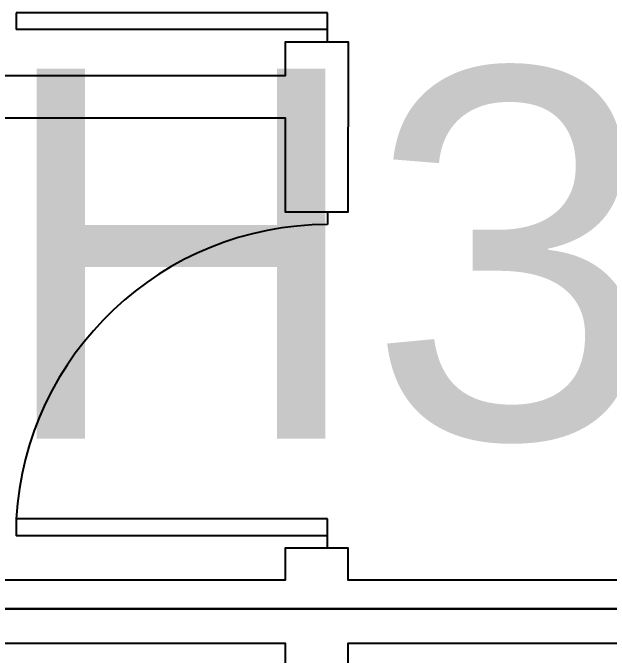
# Model space of a CAD drawing. Header units: millimetres. Extents: x 40 to 499, y -93 to 187.
# Drawn here: x 148.121 to 150.957, y 2.93 to 5.986 of the extents above; entities that cross this region are included whole.
import ezdxf

# ---------------------------------------------------------------- set-up
doc = ezdxf.new("R2010")
doc.units = ezdxf.units.MM
doc.header["$MEASUREMENT"] = 0
doc.layers.add('DI-Detalhes', color=1, linetype='Continuous', lineweight=30)
doc.layers.add('Textos', color=7, linetype='Continuous', lineweight=5)
doc.layers.add('PROIEZIONI_finissime', color=251, linetype='Continuous')
doc.styles.add('Arial', font='arial.ttf')

msp = doc.modelspace()

# ---------------------------------------------------------------- linework, layer by layer
msp.add_circle((169.9457, 37.0375), 130.1832)
at = {"layer": 'DI-Detalhes', "color": 6}
msp.add_lwpolyline([(145.7887, 10.803), (153.246, 10.803), (153.246, 3.1499), (145.7887, 3.1499), (145.7887, 10.803)], dxfattribs=at)
at = {"layer": 'PROIEZIONI_finissime'}
for p, q in [((149.6174, 5.9859), (148.1374, 5.9859)), ((148.1374, 5.9859), (148.1374, 5.9059)), ((149.6174, 5.8459), (149.6174, 5.9859)), ((149.6174, 5.9059), (148.1374, 5.9059)), ((149.6174, 5.0386), (149.6174, 4.9786)), ((149.6174, 3.5786), (148.1374, 3.5786)), ((148.1374, 3.5786), (148.1374, 3.4986)), ((149.6174, 3.4386), (149.6174, 3.5786)), ((149.6174, 3.4986), (148.1374, 3.4986))]:
    msp.add_line(p, q, dxfattribs=at)
for points in [[(153.0166, 2.7726), (153.0166, 3.5011), (152.7166, 3.5011), (152.7166, 3.2869), (149.7165, 3.2869), (149.7165, 3.4386), (149.4165, 3.4386), (149.4165, 3.2869), (146.4168, 3.2869), (146.4166, 5.4869), (149.4165, 5.4869), (149.4165, 5.0386), (149.7165, 5.0387), (149.7174, 5.8459), (149.4165, 5.8459), (149.4165, 5.6869), (146.4166, 5.6865), (146.4163, 7.8869), (149.4165, 7.8869), (149.4165, 7.4459), (149.7163, 7.4459), (149.7163, 8.2459)], [(146.4166, 0.7869), (146.4168, 2.9869), (149.4165, 2.9869), (149.4165, 2.8351)], [(149.7165, 2.8351), (149.7165, 2.9869), (152.7166, 2.9869), (152.7166, 2.7727)]]:
    msp.add_lwpolyline(points, dxfattribs=at)
msp.add_arc((149.6191, 3.4946), 1.4841, 90.065, 176.7527, dxfattribs=at)

# ---------------------------------------------------------------- texts
at = {"layer": 'Textos', "insert": (149.6038, 3.9356), "char_height": 1.76, "width": 6.286098, "attachment_point": 8, "line_spacing_factor": 0.6, "style": 'Arial'}
msp.add_mtext('H3', dxfattribs=at)

doc.saveas('drawing.dxf')
